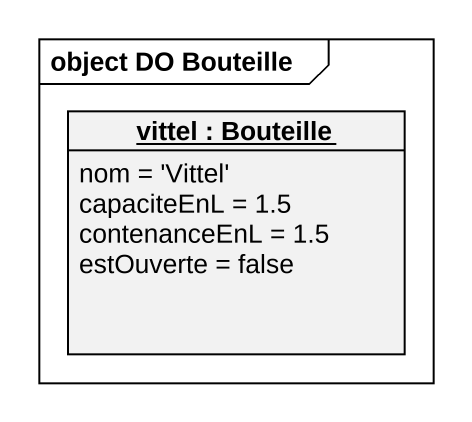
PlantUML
@startuml
mainframe object DO Bouteille
hide circle
hide empty members
object "vittel : Bouteille" as vittel {
  nom = 'Vittel'
  capaciteEnL = 1.5
  contenanceEnL = 1.5
  estOuverte = false
}
@enduml
